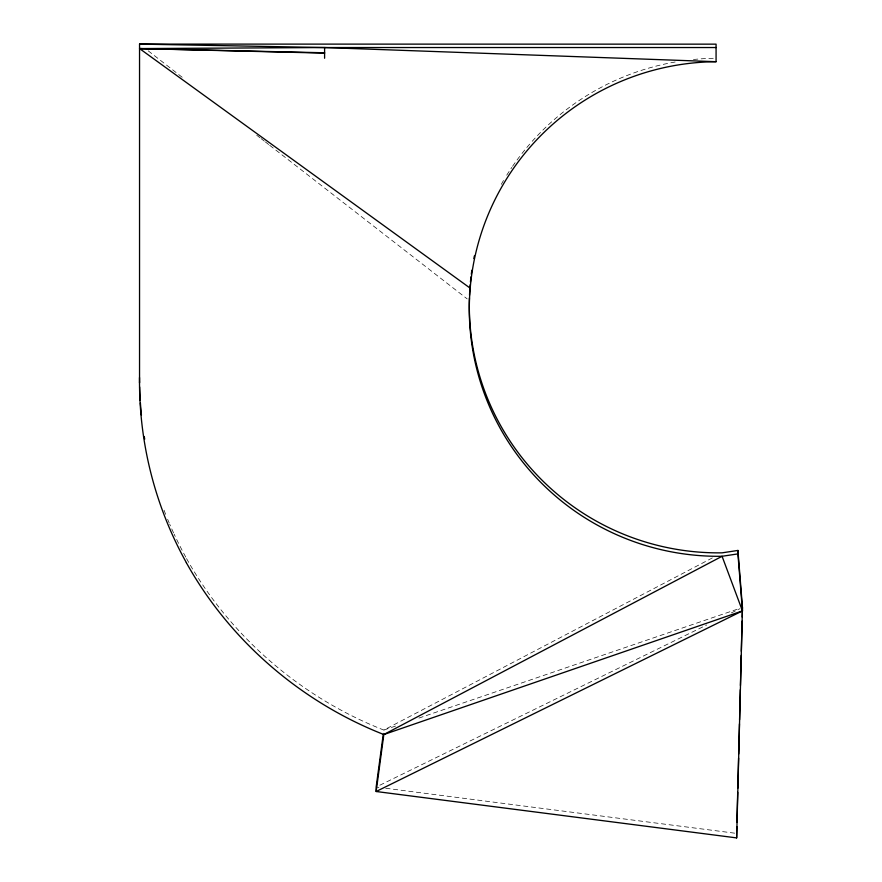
<?xml version="1.0" encoding="UTF-8"?>
<svg xmlns="http://www.w3.org/2000/svg" width="882" height="882" viewBox="0 0 882 882"><rect width="100%" height="100%" fill="white"/><g stroke="black" fill="none" stroke-linecap="round" stroke-linejoin="round"><path stroke-width="0.66" stroke-dasharray="4.41 3.31" d="M712.336 557.931L383.824 730.064C300.894 697.497 229.761 636.187 186.367 558.251M379.855 785.212L706.691 624.996M731.354 612.902L739.987 608.668M395.522 726.073L383.824 730.064L383.824 734.541M418.917 718.08L738.554 608.789M376.162 787.031L378.885 787.383M385.721 788.254L735.279 833.247M148.22 50.847L184.029 78.696M256.717 135.222L259.97 137.757M261.061 138.595L264.313 141.131M265.394 141.969L268.646 144.505M269.738 145.343L467.195 298.899M185.749 557.06A375.886 374.244 0 0 1 174.151 534.15M173.578 532.926A375.886 374.244 0 0 1 169.741 524.294M169.212 523.048A375.886 374.244 0 0 1 167.657 519.322M165.64 514.316A375.886 374.244 0 0 1 163.214 508.021M501.307 184.305A249.132 247.313 0 0 1 503.975 179.719M506.731 175.187A249.132 247.313 0 0 1 511.803 167.404M512.552 166.312A249.132 247.313 0 0 1 520.347 155.585M521.979 153.49A249.132 247.313 0 0 1 531.328 142.278M532.21 141.285A249.132 247.313 0 0 1 676.285 61.806M693.45 59.491A249.132 247.313 0 0 1 714.74 58.267"/><path stroke-width="1.32" d="M324.598 58.256L324.598 47.54L139.543 44.1L139.543 382.005M736.823 826.577L736.646 837.9L376.162 791.507L376.162 787.031L383.284 734.133M736.922 822.465L737.705 792.345M737.804 788.232L738.587 758.101M738.686 754L739.458 723.868M739.568 719.756L740.34 689.625M740.45 685.523L741.222 655.392M741.332 651.28L742.104 621.149M742.214 617.047L742.457 607.455L737.925 550.445L722.071 552.838A249.132 247.313 0 0 1 469.422 297.94M736.646 837.9L742.457 607.455M737.925 550.445L737.925 553.896L722.071 556.277L383.824 734.541C300.894 701.973 229.761 640.663 186.367 562.727M716.074 47.54L324.598 47.54L139.543 48.576L470.194 288.171M139.543 44.1L716.074 44.155L716.074 61.696A249.132 247.313 0 0 0 469.323 311.974A249.132 247.313 0 0 0 722.071 556.277L742.457 610.895L376.162 791.507L383.824 734.541L742.457 610.895L737.925 553.896M324.598 52.777L139.543 48.576L324.598 53.118M324.598 47.54L716.074 61.696M186.4 562.716A375.886 374.244 0 0 1 139.51 382.005M144.692 439.159A375.886 374.244 0 0 1 144.251 436.502M141.44 415.146A375.886 374.244 0 0 1 140.403 403.085M140.227 400.395A375.886 374.244 0 0 1 139.632 386.944M139.543 382.909A375.886 374.244 0 0 1 139.51 377.54M469.522 295.294A249.132 247.313 0 0 1 470.194 284.732M470.437 282.097A249.132 247.313 0 0 1 470.999 276.827M471.319 274.203A249.132 247.313 0 0 1 471.859 270.267M473.855 258.525A249.132 247.313 0 0 1 474.373 255.923"/></g></svg>
